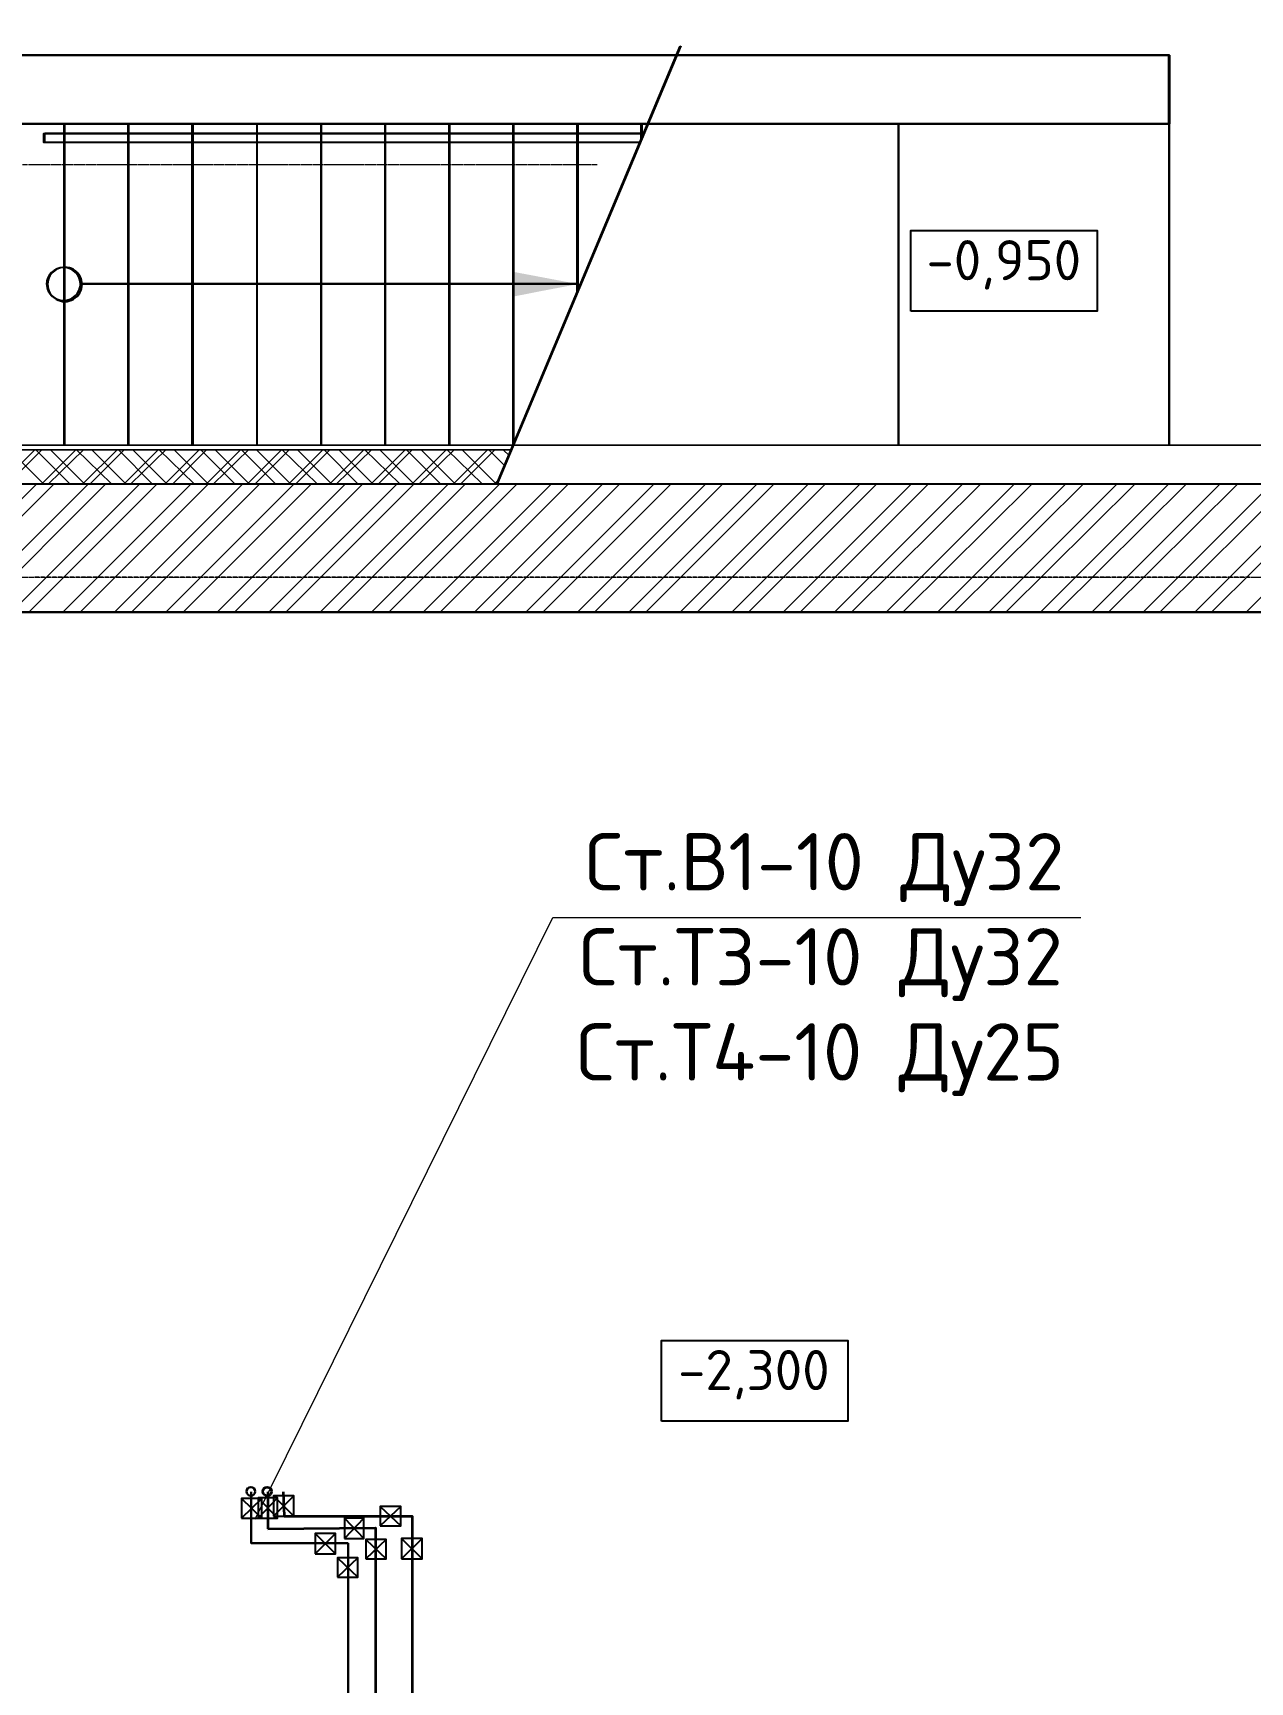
# Model space of a CAD drawing. Header units: millimetres. Extents: x -10178924 to 11692288, y -947381 to 58396.
# Drawn here: x 764595 to 769906, y -817862 to -810666 of the extents above; entities that cross this region are included whole.
import ezdxf

# ---------------------------------------------------------------- set-up
doc = ezdxf.new("R2010")
doc.units = ezdxf.units.MM
doc.linetypes.add('осевая', pattern=[50.8, 31.75, -6.35, 6.35, -6.35])
for name, color, linetype, lineweight in [('PDF _0', 7, 'Continuous', 9), ('PDF _Текст', 7, 'Continuous', 5), ('Отделка СТЕН', 6, 'Continuous', 13), ('Размеры осевые', 153, 'Continuous', 9), ('Стены внутренние', 7, 'Continuous', 18), ('Стены.1', 7, 'Continuous', 25), ('ШТРИХОВКА', 252, 'Continuous', 15)]:
    doc.layers.add(name, color=color, linetype=linetype, lineweight=lineweight)
for name, color, linetype in [('PDF _PDF _0', 7, 'Continuous'), ('PDF _ВК_В1', 5, 'Continuous'), ('PDF _ВК_Т3', 1, 'Continuous'), ('PDF _ВК_Т4', 6, 'Continuous'), ('PDF _Лестницы _ крыльца.1', 7, 'Continuous'), ('PDF _Отделка СТЕН', 6, 'Continuous'), ('PDF _Стены.1', 7, 'Continuous'), ('Лестницы _ крыльца.1', 7, 'Continuous')]:
    doc.layers.add(name, color=color, linetype=linetype)
for name, color, linetype, true_color in [('PDF _Отметки', 7, 'Continuous', 0x7f9fff), ('PDF _Размеры осевые', 7, 'Continuous', 0x5d6970), ('PDF _штриховка', 7, 'Continuous', 0x95834a)]:
    doc.layers.add(name, color=color, linetype=linetype, true_color=true_color)
doc.layers.add('PDF _Стены внутренние', color=7, linetype='Continuous', lineweight=9, true_color=0x7f7f7f)
doc.styles.add('PDF ISOCPEUR', font='isocpeur.ttf')

# ---------------------------------------------------------------- blocks, each defined once
blk = doc.blocks.new('A$C5282721b')
at = {"layer": 'Отделка СТЕН', "true_color": 0x000000, "transparency": 33554687}
h = blk.add_hatch(dxfattribs=at)
h.set_pattern_fill('ANSI37', color=18, scale=40)
h.set_pattern_definition([(45, (-79686.8, 25228.16), (-89.80256, 89.80256), []), (135, (-79686.8, 25228.16), (-89.80256, -89.80256), [])])
h.paths.add_polyline_path([(44326.74, -31692.839), (41201.511, -31692.839), (41035.118, -31692.839), (41035.118, -31842.839), (41356.355, -31842.839), (44263.903, -31842.839)])
h.paths.add_polyline_path([(41201.511, -29876.036), (40517.282, -29876.036), (40517.282, -30026.036), (41035.118, -30026.036), (41035.118, -30586.036), (41201.511, -30586.036)])
at = {"layer": 'ШТРИХОВКА', "ltscale": 100, "true_color": 0x000000, "transparency": 33554687}
h = blk.add_hatch(dxfattribs=at)
h.set_pattern_fill('ANSI31', color=18, scale=50)
h.set_pattern_definition([(45, (-79853.19, 25128.16), (-112.2532, 112.2532), [])])
h.paths.add_polyline_path([(5440.998, -31868.119), (-7386.275, -31868.119), (-7386.275, -48296.478), (61378.75, -48296.478), (61378.75, -31842.839), (41035.118, -31842.839), (41035.118, -31656.036), (40796.248, -31656.036), (40796.248, -31842.839), (40629.962, -31842.839), (40629.962, -31942.839), (40605.14, -34348.621), (40629.93, -32405.355), (39128.581, -32429.908), (40629.962, -32402.839), (40629.675, -32155.326), (39132.149, -32179.816), (39135.64, -31968.17), (38886.085, -31968.17), (38879.867, -32433.975), (40623.548, -32405.459), (40553.111, -38427.181), (40243.01, -38425.516), (40241.748, -38827.97), (43340.219, -38835.027), (43340.219, -38442.147), (40953.116, -38429.329), (41029.994, -32402.839), (54378.974, -32402.839), (54378.974, -35923.465), (54778.974, -35923.465), (54778.974, -32402.839), (60818.75, -32402.839), (60818.75, -41309.464), (60472.291, -41309.464), (60472.291, -41709.464), (60818.75, -41709.464), (60818.75, -47736.478), (44025.201, -47736.478), (44013.125, -46167.929), (43613.137, -46171.008), (43625.189, -47736.478), (27189.462, -47736.478), (27189.462, -44565.139), (26789.462, -44565.139), (26789.462, -47736.478), (10401.743, -47736.478), (10394.408, -46134.647), (9994.404, -46134.678), (10001.739, -47736.478), (-6826.275, -47736.478), (-6826.275, -41729.869), (-6530.734, -41731.097), (-6529.072, -41331.1), (-6826.275, -41329.865), (-6826.275, -32428.119), (-762.705, -32428.119), (-770.891, -36004.088), (-370.903, -36005.35), (-362.703, -32428.119), (5640.998, -32428.119), (5640.998, -31868.119)])
h.paths.add_polyline_path([(3584.804, -41373.023), (3584.804, -41773.13), (9973.974, -41799.679), (9987.536, -44634.678), (10387.54, -44634.678), (10372.735, -41401.332)], flags=17)
h.paths.add_polyline_path([(2513.142, -41768.578), (2514.803, -41368.779), (-383.184, -41356.638), (-371.114, -37407.013), (-774.123, -37406.088), (-783.181, -41354.976), (-5508.242, -41335.314), (-5509.901, -41734.604)], flags=17)
at = {"color": 18, "true_color": 0x000000, "transparency": 33554687}
for points in [[(42287.48, -30312.839), (44904.836, -30312.839)], [(42287.48, -30352.839), (42287.48, -30312.839)], [(42287.48, -30352.839), (44888.079, -30352.839)]]:
    blk.add_lwpolyline(points, dxfattribs=at)
at = {"layer": 'PDF _0', "color": 18, "lineweight": 25, "true_color": 0x000000, "transparency": 33554687}
blk.add_line((44615.118, -30971.749), (42450.262, -30972.803), dxfattribs=at)
for centre, radius, start, end in [((42375.118, -30973.368), 75.146, 359.5965124, 179.5965181), ((42375.118, -30972.839), 75.144, 179.9999971, 0.0000029)]:
    blk.add_arc(centre, radius, start, end, dxfattribs=at)
at = {"layer": 'Лестницы _ крыльца.1', "color": 18, "linetype": 'Continuous', "true_color": 0x000000, "transparency": 33554687}
blk.add_line((44263.903, -31842.839), (45064.021, -29932.839), dxfattribs=at)
at = {"layer": 'Лестницы _ крыльца.1', "color": 18, "lineweight": 30, "true_color": 0x000000, "transparency": 33554687}
for p, q in [((41085.118, -29972.839), (47195.118, -29972.839)), ((47195.118, -29972.839), (47195.118, -30272.839)), ((47195.118, -30272.839), (41085.118, -30272.839))]:
    blk.add_line(p, q, dxfattribs=at)
at = {"layer": 'Лестницы _ крыльца.1', "color": 18, "true_color": 0x000000, "transparency": 33554687}
for p, q in [((42375.118, -31672.839), (42375.118, -30272.839)), ((42655.118, -31672.839), (42655.118, -30272.839)), ((42935.118, -31672.839), (42935.118, -30272.839)), ((43215.118, -31672.839), (43215.118, -30272.839)), ((43495.118, -31672.839), (43495.118, -30272.839)), ((43775.118, -31672.839), (43775.118, -30272.839)), ((44055.118, -31672.839), (44055.118, -30272.839)), ((44335.118, -31672.839), (44335.118, -30272.839)), ((44615.118, -31004.438), (44615.118, -30272.839)), ((44895.118, -30336.036), (44895.118, -30272.839)), ((46015.118, -31672.839), (46015.118, -30272.839)), ((47195.118, -31672.839), (47195.118, -30272.839))]:
    blk.add_line(p, q, dxfattribs=at)
at = {"layer": 'Отделка СТЕН', "color": 18, "true_color": 0x000000, "transparency": 33554687}
for points in [[(41035.118, -31672.839), (44343.736, -31672.839)], [(41035.118, -31692.839), (44326.74, -31692.839)]]:
    blk.add_lwpolyline(points, dxfattribs=at)
at = {"layer": 'Размеры осевые', "color": 251, "linetype": 'осевая', "ltscale": 0.5, "transparency": 33554687}
for p, q in [((-9750, -30450), (44700, -30450)), ((-9750, -32250), (62308.109, -32250)), ((-9718.727, -32250), (61848.609, -32250)), ((-9718.727, -32250), (61848.609, -32250))]:
    blk.add_line(p, q, dxfattribs=at)
at = {"layer": 'Стены внутренние', "color": 18, "true_color": 0x000000, "transparency": 33554687, "flags": 128}
blk.add_lwpolyline([(41035.118, -31672.839), (41035.118, -31672.839), (47824.23, -31672.839)], dxfattribs=at)
at = {"layer": 'Стены.1', "color": 18, "linetype": 'Continuous', "true_color": 0x000000, "transparency": 33554687, "flags": 128}
for points in [[(40629.962, -31842.839), (54568.725, -31842.839)], [(41029.994, -32402.839), (54378.974, -32402.839)]]:
    blk.add_lwpolyline(points, dxfattribs=at)
at = {"layer": 'Стены.1', "color": 18, "true_color": 0x000000, "transparency": 33554559}
blk.add_solid([(44335.118, -31024.667), (44615.118, -30971.749), (44335.118, -30918.83)], dxfattribs=at)

msp = doc.modelspace()

# ---------------------------------------------------------------- linework, layer by layer
at = {"layer": 'PDF _0', "lineweight": 25}
for points in [[(767244.9, -811143.7), (764641.5, -811143.7), (764641.5, -811105.6), (767261.8, -811105.6)], [(765644.7, -817049.2), (765733.6, -817138.1)], [(765733.6, -817049.2), (765644.7, -817138.1)], [(765505, -817061.9), (765593.9, -817146.6)], [(765593.9, -817061.9), (765505, -817146.6)], [(765577, -817057.7), (765661.6, -817146.6)], [(765661.6, -817057.7), (765577, -817146.6)], [(766110.4, -817095.8), (766199.3, -817180.4)], [(766199.3, -817095.8), (766110.4, -817180.4)], [(765953.7, -817146.6), (766038.4, -817235.5)], [(766038.4, -817146.6), (765953.7, -817235.5)], [(765826.7, -817214.3), (765915.6, -817303.2)], [(765915.6, -817214.3), (765826.7, -817303.2)], [(766046.9, -817239.7), (766135.8, -817324.4)], [(766135.8, -817239.7), (766046.9, -817324.4)], [(766203.5, -817235.5), (766292.4, -817324.4)], [(766292.4, -817235.5), (766203.5, -817324.4)], [(765924.1, -817320.1), (766013, -817404.8)], [(766013, -817320.1), (765924.1, -817404.8)]]:
    msp.add_lwpolyline(points, dxfattribs=at)
for points in [[(765644.7, -817138.1), (765733.6, -817138.1), (765733.6, -817049.2), (765644.7, -817049.2)], [(765505, -817146.6), (765593.9, -817146.6), (765593.9, -817061.9), (765505, -817061.9)], [(765577, -817146.6), (765661.6, -817146.6), (765661.6, -817057.7), (765577, -817057.7)], [(766110.4, -817180.4), (766199.3, -817180.4), (766199.3, -817095.8), (766110.4, -817095.8)], [(765953.7, -817235.5), (766038.4, -817235.5), (766038.4, -817146.6), (765953.7, -817146.6)], [(765826.7, -817303.2), (765915.6, -817303.2), (765915.6, -817214.3), (765826.7, -817214.3)], [(766046.9, -817324.4), (766135.8, -817324.4), (766135.8, -817239.7), (766046.9, -817239.7)], [(766203.5, -817324.4), (766292.4, -817324.4), (766292.4, -817235.5), (766203.5, -817235.5)], [(765924.1, -817404.8), (766013, -817404.8), (766013, -817320.1), (765924.1, -817320.1)]]:
    msp.add_lwpolyline(points, close=True, dxfattribs=at)
at = {"layer": 'PDF _PDF _0', "lineweight": 25}
msp.add_lwpolyline([(766969.7, -811761.7), (764806.6, -811761.7)], dxfattribs=at)
for centre, start, end in [((764728.2, -811763.9), 359.60051, 179.59808), ((764728.2, -811759.6), 179.99993, 0.00007)]:
    msp.add_arc(centre, 74.1, start, end, dxfattribs=at)
at = {"layer": 'PDF _ВК_В1', "lineweight": 30}
for points in [[(765547.3, -817032.3), (765547.3, -817256.6), (765970.6, -817256.6)], [(765970.7, -817256.6), (765970.7, -820761.7)]]:
    msp.add_lwpolyline(points, dxfattribs=at)
msp.add_circle((765545.2, -817030.2), 19.1, dxfattribs=at)
at = {"layer": 'PDF _ВК_Т3', "lineweight": 35}
for points in [[(765619.3, -817032.3), (765619.3, -817193.1)], [(765619.3, -817193.1), (766089.2, -817188.9), (766089.2, -820448.5)]]:
    msp.add_lwpolyline(points, dxfattribs=at)
msp.add_circle((765617.2, -817030.2), 19.1, dxfattribs=at)
at = {"layer": 'PDF _ВК_Т4', "lineweight": 35}
for points in [[(765687, -817032.3), (765691.3, -817138.1)], [(765691.3, -817138.1), (766250.1, -817138.1), (766250.1, -820694)]]:
    msp.add_lwpolyline(points, dxfattribs=at)
at = {"layer": 'PDF _Лестницы _ крыльца.1', "lineweight": 30}
msp.add_lwpolyline([(763439.1, -810762.7), (769551.8, -810762.7), (769551.8, -811063.2), (763439.1, -811063.2)], dxfattribs=at)
at = {"layer": 'PDF _Лестницы _ крыльца.1', "lineweight": 25}
for points in [[(766618.4, -812633.8), (767418.4, -810724.6)], [(764730.3, -812464.5), (764730.3, -811063.3)], [(765009.7, -812464.5), (765009.7, -811063.3)], [(765289.1, -812464.5), (765289.1, -811063.3)], [(765572.7, -812464.5), (765572.7, -811063.3)], [(765852.1, -812464.5), (765852.1, -811063.3)], [(766131.5, -812464.5), (766131.5, -811063.3)], [(766410.9, -812464.5), (766410.9, -811063.3)], [(766690.3, -812464.5), (766690.3, -811063.3)], [(766969.7, -811795.6), (766969.7, -811063.3)], [(767249.1, -811126.7), (767249.1, -811063.2)], [(768371, -812464.5), (768371, -811063.3)], [(769552.1, -812464.5), (769552.1, -811063.3)]]:
    msp.add_lwpolyline(points, dxfattribs=at)
at = {"layer": 'PDF _Отделка СТЕН', "lineweight": 13}
for points in [[(763392.5, -812464.5), (766698.7, -812464.5)], [(763392.5, -812485.6), (766681.7, -812485.6)], [(764484.7, -812633.8), (764632.9, -812485.6)], [(764755.7, -812633.8), (764607.5, -812485.6)], [(764662.6, -812633.8), (764814.9, -812485.6)], [(764937.7, -812633.8), (764785.3, -812485.6)], [(764844.6, -812633.8), (764992.7, -812485.6)], [(765115.5, -812633.8), (764967.4, -812485.6)], [(765022.4, -812633.8), (765174.8, -812485.6)], [(765297.6, -812633.8), (765145.2, -812485.6)], [(765204.4, -812633.8), (765352.6, -812485.6)], [(765475.4, -812633.8), (765327.2, -812485.6)], [(765382.2, -812633.8), (765534.6, -812485.6)], [(765653.2, -812633.8), (765505, -812485.6)], [(765564.3, -812633.8), (765712.4, -812485.6)], [(765835.2, -812633.8), (765682.8, -812485.6)], [(765742.1, -812633.8), (765890.2, -812485.6)], [(766013, -812633.8), (765864.8, -812485.6)], [(765919.9, -812633.8), (766072.3, -812485.6)], [(766195, -812633.8), (766042.6, -812485.6)], [(766101.9, -812633.8), (766250.1, -812485.6)], [(766372.8, -812633.8), (766224.7, -812485.6)], [(766279.7, -812633.8), (766432.1, -812485.6)], [(766554.9, -812633.8), (766402.5, -812485.6)], [(766461.7, -812633.8), (766609.9, -812485.6)], [(766652.2, -812553.4), (766584.5, -812485.6)]]:
    msp.add_lwpolyline(points, dxfattribs=at)
at = {"layer": 'PDF _Отметки', "lineweight": 25}
for points in [[(768426, -811880.3), (768426, -811528.9), (769238.8, -811528.9), (769238.8, -811880.3)], [(767338, -816723.2), (767338, -816371.9), (768150.8, -816371.9), (768150.8, -816723.2)]]:
    msp.add_lwpolyline(points, close=True, dxfattribs=at)
at = {"layer": 'PDF _Размеры осевые', "lineweight": 9}
for points in [[(764594.8, -811241), (764599.1, -811241), (764616, -811241)], [(764620.2, -811241), (764624.5, -811241), (764641.4, -811241)], [(764645.6, -811241), (764649.9, -811241), (764666.8, -811241)], [(764671, -811241), (764675.2, -811241), (764692.2, -811241)], [(764696.4, -811241), (764700.6, -811241), (764717.6, -811241)], [(764721.8, -811241), (764726.1, -811241), (764743, -811241)], [(764747.2, -811241), (764751.5, -811241), (764768.4, -811241)], [(764772.6, -811241), (764776.9, -811241), (764793.8, -811241)], [(764798, -811241), (764802.3, -811241), (764819.2, -811241)], [(764823.4, -811241), (764827.7, -811241), (764844.6, -811241)], [(764848.8, -811241), (764853.1, -811241), (764870, -811241)], [(764874.2, -811241), (764878.5, -811241), (764895.4, -811241)], [(764899.6, -811241), (764903.9, -811241), (764920.8, -811241)], [(764925, -811241), (764929.3, -811241), (764946.2, -811241)], [(764950.4, -811241), (764954.7, -811241), (764971.6, -811241)], [(764975.8, -811241), (764980.1, -811241), (764997, -811241)], [(765001.2, -811241), (765005.5, -811241), (765022.4, -811241)], [(765026.6, -811241), (765030.9, -811241), (765047.8, -811241)], [(765052, -811241), (765056.3, -811241), (765073.2, -811241)], [(765077.4, -811241), (765081.7, -811241), (765098.6, -811241)], [(765102.8, -811241), (765107.1, -811241), (765124, -811241)], [(765128.2, -811241), (765132.5, -811241), (765149.4, -811241)], [(765153.6, -811241), (765157.9, -811241), (765174.8, -811241)], [(765179, -811241), (765183.3, -811241), (765200.2, -811241)], [(765204.4, -811241), (765208.7, -811241), (765225.6, -811241)], [(765229.8, -811241), (765234.1, -811241), (765251, -811241)], [(765255.2, -811241), (765259.5, -811241), (765276.4, -811241)], [(765280.6, -811241), (765284.9, -811241), (765301.8, -811241)], [(765306, -811241), (765310.3, -811241), (765327.2, -811241)], [(765331.4, -811241), (765335.7, -811241), (765352.6, -811241)], [(765356.8, -811241), (765361.1, -811241), (765378, -811241)], [(765382.2, -811241), (765386.5, -811241), (765403.4, -811241)], [(765407.6, -811241), (765411.9, -811241), (765428.8, -811241)], [(765433, -811241), (765437.3, -811241), (765454.2, -811241)], [(765458.4, -811241), (765462.7, -811241), (765479.6, -811241)], [(765483.8, -811241), (765488.1, -811241), (765505, -811241)], [(765509.2, -811241), (765513.5, -811241), (765530.4, -811241)], [(765534.6, -811241), (765538.9, -811241), (765555.8, -811241)], [(765560, -811241), (765564.3, -811241), (765581.2, -811241)], [(765585.4, -811241), (765589.7, -811241), (765606.6, -811241)], [(765610.8, -811241), (765615.1, -811241), (765632, -811241)], [(765636.2, -811241), (765640.5, -811241), (765657.4, -811241)], [(765661.6, -811241), (765665.9, -811241), (765682.8, -811241)], [(765687, -811241), (765691.3, -811241), (765708.2, -811241)], [(765712.4, -811241), (765716.7, -811241), (765733.6, -811241)], [(765737.8, -811241), (765742.1, -811241), (765759, -811241)], [(765763.2, -811241), (765767.5, -811241), (765784.4, -811241)], [(765788.6, -811241), (765792.9, -811241), (765809.8, -811241)], [(765814, -811241), (765818.3, -811241), (765835.2, -811241)], [(765839.4, -811241), (765843.7, -811241), (765860.6, -811241)], [(765864.8, -811241), (765869.1, -811241), (765886, -811241)], [(765890.2, -811241), (765894.5, -811241), (765911.4, -811241)], [(765915.6, -811241), (765919.9, -811241), (765936.8, -811241)], [(765941, -811241), (765945.3, -811241), (765962.2, -811241)], [(765966.4, -811241), (765970.7, -811241), (765987.6, -811241)], [(765991.8, -811241), (765996.1, -811241), (766013, -811241)], [(766017.2, -811241), (766021.5, -811241), (766038.4, -811241)], [(766042.6, -811241), (766046.9, -811241), (766063.8, -811241)], [(766068, -811241), (766072.3, -811241), (766089.2, -811241)], [(766093.4, -811241), (766097.7, -811241), (766114.6, -811241)], [(766118.8, -811241), (766123.1, -811241), (766140, -811241)], [(766144.2, -811241), (766148.5, -811241), (766165.4, -811241)], [(766169.6, -811241), (766173.9, -811241), (766190.8, -811241)], [(766195, -811241), (766199.3, -811241), (766216.2, -811241)], [(766220.4, -811241), (766224.7, -811241), (766241.6, -811241)], [(766245.8, -811241), (766250.1, -811241), (766267, -811241)], [(766271.2, -811241), (766275.5, -811241), (766292.4, -811241)], [(766296.6, -811241), (766300.9, -811241), (766317.8, -811241)], [(766322, -811241), (766326.3, -811241), (766343.2, -811241)], [(766347.4, -811241), (766351.7, -811241), (766368.6, -811241)], [(766372.8, -811241), (766377.1, -811241), (766394, -811241)], [(766398.2, -811241), (766402.5, -811241), (766419.4, -811241)], [(766423.6, -811241), (766427.9, -811241), (766444.8, -811241)], [(766449, -811241), (766453.3, -811241), (766470.2, -811241)], [(766474.4, -811241), (766478.7, -811241), (766495.6, -811241)], [(766499.8, -811241), (766504.1, -811241), (766521, -811241)], [(766525.2, -811241), (766529.5, -811241), (766546.4, -811241)], [(766550.6, -811241), (766554.9, -811241), (766571.8, -811241)], [(766576, -811241), (766580.3, -811241), (766597.2, -811241)], [(766601.4, -811241), (766605.7, -811241), (766622.6, -811241)], [(766626.8, -811241), (766631.1, -811241), (766648, -811241)], [(766652.2, -811241), (766656.5, -811241), (766673.4, -811241)], [(766677.6, -811241), (766681.9, -811241), (766698.8, -811241)], [(766703, -811241), (766707.3, -811241), (766724.2, -811241)], [(766728.4, -811241), (766732.7, -811241), (766749.6, -811241)], [(766753.8, -811241), (766758.1, -811241), (766775, -811241)], [(766779.2, -811241), (766783.5, -811241), (766800.4, -811241)], [(766804.6, -811241), (766808.9, -811241), (766825.8, -811241)], [(766830, -811241), (766834.3, -811241), (766851.2, -811241)], [(766855.4, -811241), (766859.7, -811241), (766876.6, -811241)], [(766880.8, -811241), (766885.1, -811241), (766902, -811241)], [(766906.2, -811241), (766910.5, -811241), (766927.4, -811241)], [(766931.6, -811241), (766935.9, -811241), (766952.8, -811241)], [(766957, -811241), (766961.3, -811241), (766978.2, -811241)], [(766982.4, -811241), (766986.7, -811241), (767003.6, -811241)], [(767007.8, -811241), (767012.1, -811241), (767029, -811241)], [(767033.2, -811241), (767037.5, -811241), (767054.4, -811241)], [(764599, -813040.2), (764599, -813040.2)], [(764603.3, -813040.2), (764620.2, -813040.2)], [(764624.5, -813040.2), (764624.5, -813040.2)], [(764628.7, -813040.2), (764645.6, -813040.2)], [(764649.9, -813040.2), (764649.9, -813040.2)], [(764654.1, -813040.2), (764671, -813040.2)], [(764675.2, -813040.2), (764675.2, -813040.2)], [(764679.5, -813040.2), (764696.4, -813040.2)], [(764700.7, -813040.2), (764700.7, -813040.2)], [(764704.9, -813040.2), (764721.8, -813040.2)], [(764726.1, -813040.2), (764726.1, -813040.2)], [(764730.3, -813040.2), (764747.2, -813040.2)], [(764751.5, -813040.2), (764751.5, -813040.2)], [(764755.7, -813040.2), (764772.6, -813040.2)], [(764776.9, -813040.2), (764776.9, -813040.2)], [(764781.1, -813040.2), (764798, -813040.2)], [(764802.2, -813040.2), (764802.2, -813040.2)], [(764806.5, -813040.2), (764823.4, -813040.2)], [(764827.7, -813040.2), (764827.7, -813040.2)], [(764831.9, -813040.2), (764848.8, -813040.2)], [(764853.1, -813040.2), (764853.1, -813040.2)], [(764857.3, -813040.2), (764874.2, -813040.2)], [(764878.5, -813040.2), (764878.5, -813040.2)], [(764882.7, -813040.2), (764899.6, -813040.2)], [(764903.9, -813040.2), (764903.9, -813040.2)], [(764908.1, -813040.2), (764925, -813040.2)], [(764929.3, -813040.2), (764929.3, -813040.2)], [(764933.5, -813040.2), (764950.4, -813040.2)], [(764954.7, -813040.2), (764954.7, -813040.2)], [(764958.9, -813040.2), (764975.8, -813040.2)], [(764980.1, -813040.2), (764980.1, -813040.2)], [(764984.3, -813040.2), (765001.2, -813040.2)], [(765005.5, -813040.2), (765005.5, -813040.2)], [(765009.7, -813040.2), (765026.6, -813040.2)], [(765030.9, -813040.2), (765030.9, -813040.2)], [(765035.1, -813040.2), (765052, -813040.2)], [(765056.3, -813040.2), (765056.3, -813040.2)], [(765060.5, -813040.2), (765077.4, -813040.2)], [(765081.7, -813040.2), (765081.7, -813040.2)], [(765085.9, -813040.2), (765102.8, -813040.2)], [(765107.1, -813040.2), (765107.1, -813040.2)], [(765111.3, -813040.2), (765128.2, -813040.2)], [(765132.5, -813040.2), (765132.5, -813040.2)], [(765136.7, -813040.2), (765153.6, -813040.2)], [(765157.9, -813040.2), (765157.9, -813040.2)], [(765162.1, -813040.2), (765179, -813040.2)], [(765183.3, -813040.2), (765183.3, -813040.2)], [(765187.5, -813040.2), (765204.4, -813040.2)], [(765208.7, -813040.2), (765208.7, -813040.2)], [(765212.9, -813040.2), (765229.8, -813040.2)], [(765234.1, -813040.2), (765234.1, -813040.2)], [(765238.3, -813040.2), (765255.2, -813040.2)], [(765259.5, -813040.2), (765259.5, -813040.2)], [(765263.7, -813040.2), (765280.6, -813040.2)], [(765284.9, -813040.2), (765284.9, -813040.2)], [(765289.1, -813040.2), (765306, -813040.2)], [(765310.3, -813040.2), (765310.3, -813040.2)], [(765314.5, -813040.2), (765331.4, -813040.2)], [(765335.7, -813040.2), (765335.7, -813040.2)], [(765339.9, -813040.2), (765356.8, -813040.2)], [(765361.1, -813040.2), (765361.1, -813040.2)], [(765365.3, -813040.2), (765382.2, -813040.2)], [(765386.5, -813040.2), (765386.5, -813040.2)], [(765390.7, -813040.2), (765407.6, -813040.2)], [(765411.9, -813040.2), (765411.9, -813040.2)], [(765416.1, -813040.2), (765433, -813040.2)], [(765437.3, -813040.2), (765437.3, -813040.2)], [(765441.5, -813040.2), (765458.4, -813040.2)], [(765462.7, -813040.2), (765462.7, -813040.2)], [(765466.9, -813040.2), (765483.8, -813040.2)], [(765488.1, -813040.2), (765488.1, -813040.2)], [(765492.3, -813040.2), (765509.2, -813040.2)], [(765513.5, -813040.2), (765513.5, -813040.2)], [(765517.7, -813040.2), (765534.6, -813040.2)], [(765538.9, -813040.2), (765538.9, -813040.2)], [(765543.1, -813040.2), (765560, -813040.2)], [(765564.3, -813040.2), (765564.3, -813040.2)], [(765568.5, -813040.2), (765585.4, -813040.2)], [(765589.7, -813040.2), (765589.7, -813040.2)], [(765593.9, -813040.2), (765610.8, -813040.2)], [(765615.1, -813040.2), (765615.1, -813040.2)], [(765619.3, -813040.2), (765636.2, -813040.2)], [(765640.5, -813040.2), (765640.5, -813040.2)], [(765644.7, -813040.2), (765661.6, -813040.2)], [(765665.9, -813040.2), (765665.9, -813040.2)], [(765670.1, -813040.2), (765687, -813040.2)], [(765691.3, -813040.2), (765691.3, -813040.2)], [(765695.5, -813040.2), (765712.4, -813040.2)], [(765716.7, -813040.2), (765716.7, -813040.2)], [(765720.9, -813040.2), (765737.8, -813040.2)], [(765742.1, -813040.2), (765742.1, -813040.2)], [(765746.3, -813040.2), (765763.2, -813040.2)], [(765767.5, -813040.2), (765767.5, -813040.2)], [(765771.7, -813040.2), (765788.6, -813040.2)], [(765792.9, -813040.2), (765792.9, -813040.2)], [(765797.1, -813040.2), (765814, -813040.2)], [(765818.3, -813040.2), (765818.3, -813040.2)], [(765822.5, -813040.2), (765839.4, -813040.2)], [(765843.7, -813040.2), (765843.7, -813040.2)], [(765847.9, -813040.2), (765864.8, -813040.2)], [(765869.1, -813040.2), (765869.1, -813040.2)], [(765873.3, -813040.2), (765890.2, -813040.2)], [(765894.5, -813040.2), (765894.5, -813040.2)], [(765898.7, -813040.2), (765915.6, -813040.2)], [(765919.9, -813040.2), (765919.9, -813040.2)], [(765924.1, -813040.2), (765941, -813040.2)], [(765945.3, -813040.2), (765945.3, -813040.2)], [(765949.5, -813040.2), (765966.4, -813040.2)], [(765970.7, -813040.2), (765970.7, -813040.2)], [(765974.9, -813040.2), (765991.8, -813040.2)], [(765996.1, -813040.2), (765996.1, -813040.2)], [(766000.3, -813040.2), (766017.2, -813040.2)], [(766021.5, -813040.2), (766021.5, -813040.2)], [(766025.7, -813040.2), (766042.6, -813040.2)], [(766046.9, -813040.2), (766046.9, -813040.2)], [(766051.1, -813040.2), (766068, -813040.2)], [(766072.3, -813040.2), (766072.3, -813040.2)], [(766076.5, -813040.2), (766093.4, -813040.2)], [(766097.7, -813040.2), (766097.7, -813040.2)], [(766101.9, -813040.2), (766118.8, -813040.2)], [(766123.1, -813040.2), (766123.1, -813040.2)], [(766127.3, -813040.2), (766144.2, -813040.2)], [(766148.5, -813040.2), (766148.5, -813040.2)], [(766152.7, -813040.2), (766169.6, -813040.2)], [(766173.9, -813040.2), (766173.9, -813040.2)], [(766178.1, -813040.2), (766195, -813040.2)], [(766199.3, -813040.2), (766199.3, -813040.2)], [(766203.5, -813040.2), (766220.4, -813040.2)], [(766224.7, -813040.2), (766224.7, -813040.2)], [(766228.9, -813040.2), (766245.8, -813040.2)], [(766250.1, -813040.2), (766250.1, -813040.2)], [(766254.3, -813040.2), (766271.2, -813040.2)], [(766275.5, -813040.2), (766275.5, -813040.2)], [(766279.7, -813040.2), (766296.6, -813040.2)], [(766300.9, -813040.2), (766300.9, -813040.2)], [(766305.1, -813040.2), (766322, -813040.2)], [(766326.3, -813040.2), (766326.3, -813040.2)], [(766330.5, -813040.2), (766347.4, -813040.2)], [(766351.7, -813040.2), (766351.7, -813040.2)], [(766355.9, -813040.2), (766372.8, -813040.2)], [(766377.1, -813040.2), (766377.1, -813040.2)], [(766381.3, -813040.2), (766398.2, -813040.2)], [(766402.5, -813040.2), (766402.5, -813040.2)], [(766406.7, -813040.2), (766423.6, -813040.2)], [(766427.9, -813040.2), (766427.9, -813040.2)], [(766432.1, -813040.2), (766449, -813040.2)], [(766453.3, -813040.2), (766453.3, -813040.2)], [(766457.5, -813040.2), (766474.4, -813040.2)], [(766478.7, -813040.2), (766478.7, -813040.2)], [(766482.9, -813040.2), (766499.8, -813040.2)], [(766504.1, -813040.2), (766504.1, -813040.2)], [(766508.3, -813040.2), (766525.2, -813040.2)], [(766529.5, -813040.2), (766529.5, -813040.2)], [(766533.7, -813040.2), (766550.6, -813040.2)], [(766554.9, -813040.2), (766554.9, -813040.2)], [(766559.1, -813040.2), (766576, -813040.2)], [(766580.3, -813040.2), (766580.3, -813040.2)], [(766584.5, -813040.2), (766601.4, -813040.2)], [(766605.7, -813040.2), (766605.7, -813040.2)], [(766609.9, -813040.2), (766626.8, -813040.2)], [(766631.1, -813040.2), (766631.1, -813040.2)], [(766635.3, -813040.2), (766652.2, -813040.2)], [(766656.5, -813040.2), (766656.5, -813040.2)], [(766660.7, -813040.2), (766677.6, -813040.2)], [(766681.9, -813040.2), (766681.9, -813040.2)], [(766686.1, -813040.2), (766703, -813040.2)], [(766707.3, -813040.2), (766707.3, -813040.2)], [(766711.5, -813040.2), (766728.4, -813040.2)], [(766732.7, -813040.2), (766732.7, -813040.2)], [(766736.9, -813040.2), (766753.8, -813040.2)], [(766758.1, -813040.2), (766758.1, -813040.2)], [(766762.3, -813040.2), (766779.2, -813040.2)], [(766783.5, -813040.2), (766783.5, -813040.2)], [(766787.7, -813040.2), (766804.6, -813040.2)], [(766808.9, -813040.2), (766808.9, -813040.2)], [(766813.1, -813040.2), (766830, -813040.2)], [(766834.3, -813040.2), (766834.3, -813040.2)], [(766838.5, -813040.2), (766855.4, -813040.2)], [(766859.7, -813040.2), (766859.7, -813040.2)], [(766863.9, -813040.2), (766880.8, -813040.2)], [(766885.1, -813040.2), (766885.1, -813040.2)], [(766889.3, -813040.2), (766906.2, -813040.2)], [(766910.5, -813040.2), (766910.5, -813040.2)], [(766914.7, -813040.2), (766931.6, -813040.2)], [(766935.9, -813040.2), (766935.9, -813040.2)], [(766940.1, -813040.2), (766957, -813040.2)], [(766961.3, -813040.2), (766961.3, -813040.2)], [(766965.5, -813040.2), (766982.4, -813040.2)], [(766986.7, -813040.2), (766986.7, -813040.2)], [(766990.9, -813040.2), (767007.8, -813040.2)], [(767012.1, -813040.2), (767012.1, -813040.2)], [(767016.3, -813040.2), (767033.2, -813040.2)], [(767037.5, -813040.2), (767037.5, -813040.2)], [(767041.7, -813040.2), (767058.6, -813040.2)], [(767062.9, -813040.2), (767062.9, -813040.2)], [(767067.1, -813040.2), (767084, -813040.2)], [(767088.3, -813040.2), (767088.3, -813040.2)], [(767092.5, -813040.2), (767109.4, -813040.2)], [(767113.7, -813040.2), (767113.7, -813040.2)], [(767117.9, -813040.2), (767134.8, -813040.2)], [(767139.1, -813040.2), (767139.1, -813040.2)], [(767143.3, -813040.2), (767160.2, -813040.2)], [(767164.5, -813040.2), (767164.5, -813040.2)], [(767168.7, -813040.2), (767185.6, -813040.2)], [(767189.9, -813040.2), (767189.9, -813040.2)], [(767194.1, -813040.2), (767211, -813040.2)], [(767215.3, -813040.2), (767215.3, -813040.2)], [(767219.5, -813040.2), (767236.4, -813040.2)], [(767240.7, -813040.2), (767240.7, -813040.2)], [(767244.9, -813040.2), (767261.8, -813040.2)], [(767266.1, -813040.2), (767266.1, -813040.2)], [(767270.3, -813040.2), (767287.2, -813040.2)], [(767291.5, -813040.2), (767291.5, -813040.2)], [(767295.7, -813040.2), (767312.6, -813040.2)], [(767316.9, -813040.2), (767316.9, -813040.2)], [(767321.1, -813040.2), (767338, -813040.2)], [(767342.3, -813040.2), (767342.3, -813040.2)], [(767346.5, -813040.2), (767363.4, -813040.2)], [(767367.7, -813040.2), (767367.7, -813040.2)], [(767371.9, -813040.2), (767388.8, -813040.2)], [(767393.1, -813040.2), (767393.1, -813040.2)], [(767397.3, -813040.2), (767414.2, -813040.2)], [(767418.5, -813040.2), (767418.5, -813040.2)], [(767422.7, -813040.2), (767439.6, -813040.2)], [(767443.9, -813040.2), (767443.9, -813040.2)], [(767448.1, -813040.2), (767465, -813040.2)], [(767469.3, -813040.2), (767469.3, -813040.2)], [(767473.5, -813040.2), (767490.4, -813040.2)], [(767494.7, -813040.2), (767494.7, -813040.2)], [(767498.9, -813040.2), (767515.8, -813040.2)], [(767520.1, -813040.2), (767520.1, -813040.2)], [(767524.3, -813040.2), (767541.2, -813040.2)], [(767545.5, -813040.2), (767545.5, -813040.2)], [(767549.7, -813040.2), (767566.6, -813040.2)], [(767570.9, -813040.2), (767570.9, -813040.2)], [(767575.1, -813040.2), (767592, -813040.2)], [(767596.3, -813040.2), (767596.3, -813040.2)], [(767600.5, -813040.2), (767617.4, -813040.2)], [(767621.7, -813040.2), (767621.7, -813040.2)], [(767625.9, -813040.2), (767642.8, -813040.2)], [(767647.1, -813040.2), (767647.1, -813040.2)], [(767651.3, -813040.2), (767668.2, -813040.2)], [(767672.5, -813040.2), (767672.5, -813040.2)], [(767676.7, -813040.2), (767693.6, -813040.2)], [(767697.9, -813040.2), (767697.9, -813040.2)], [(767702.1, -813040.2), (767719, -813040.2)], [(767723.3, -813040.2), (767723.3, -813040.2)], [(767727.5, -813040.2), (767744.4, -813040.2)], [(767748.7, -813040.2), (767748.7, -813040.2)], [(767752.9, -813040.2), (767769.8, -813040.2)], [(767774.1, -813040.2), (767774.1, -813040.2)], [(767778.3, -813040.2), (767795.2, -813040.2)], [(767799.5, -813040.2), (767799.5, -813040.2)], [(767803.7, -813040.2), (767820.6, -813040.2)], [(767824.9, -813040.2), (767824.9, -813040.2)], [(767829.1, -813040.2), (767846, -813040.2)], [(767850.3, -813040.2), (767850.3, -813040.2)], [(767854.5, -813040.2), (767871.4, -813040.2)], [(767875.7, -813040.2), (767875.7, -813040.2)], [(767879.9, -813040.2), (767896.8, -813040.2)], [(767901.1, -813040.2), (767901.1, -813040.2)], [(767905.3, -813040.2), (767922.2, -813040.2)], [(767926.5, -813040.2), (767926.5, -813040.2)], [(767930.7, -813040.2), (767947.6, -813040.2)], [(767951.9, -813040.2), (767951.9, -813040.2)], [(767956.1, -813040.2), (767973, -813040.2)], [(767977.3, -813040.2), (767977.3, -813040.2)], [(767981.5, -813040.2), (767998.4, -813040.2)], [(768002.7, -813040.2), (768002.7, -813040.2)], [(768006.9, -813040.2), (768023.8, -813040.2)], [(768028.1, -813040.2), (768028.1, -813040.2)], [(768032.3, -813040.2), (768049.2, -813040.2)], [(768053.5, -813040.2), (768053.5, -813040.2)], [(768057.7, -813040.2), (768074.6, -813040.2)], [(768078.9, -813040.2), (768078.9, -813040.2)], [(768083.1, -813040.2), (768100, -813040.2)], [(768104.3, -813040.2), (768104.3, -813040.2)], [(768108.5, -813040.2), (768125.4, -813040.2)], [(768129.7, -813040.2), (768129.7, -813040.2)], [(768133.9, -813040.2), (768150.8, -813040.2)], [(768155.1, -813040.2), (768155.1, -813040.2)], [(768159.3, -813040.2), (768176.2, -813040.2)], [(768180.5, -813040.2), (768180.5, -813040.2)], [(768184.7, -813040.2), (768201.6, -813040.2)], [(768205.9, -813040.2), (768205.9, -813040.2)], [(768210.1, -813040.2), (768227, -813040.2)], [(768231.3, -813040.2), (768231.3, -813040.2)], [(768235.5, -813040.2), (768252.4, -813040.2)], [(768256.7, -813040.2), (768256.7, -813040.2)], [(768260.9, -813040.2), (768277.8, -813040.2)], [(768282.1, -813040.2), (768282.1, -813040.2)], [(768286.3, -813040.2), (768303.2, -813040.2)], [(768307.5, -813040.2), (768307.5, -813040.2)], [(768311.7, -813040.2), (768328.6, -813040.2)], [(768332.9, -813040.2), (768332.9, -813040.2)], [(768337.1, -813040.2), (768354, -813040.2)], [(768358.3, -813040.2), (768358.3, -813040.2)], [(768362.5, -813040.2), (768379.4, -813040.2)], [(768383.7, -813040.2), (768383.7, -813040.2)], [(768387.9, -813040.2), (768404.8, -813040.2)], [(768409.1, -813040.2), (768409.1, -813040.2)], [(768413.3, -813040.2), (768430.2, -813040.2)], [(768434.5, -813040.2), (768434.5, -813040.2)], [(768438.7, -813040.2), (768455.6, -813040.2)], [(768459.9, -813040.2), (768459.9, -813040.2)], [(768464.1, -813040.2), (768481, -813040.2)], [(768485.3, -813040.2), (768485.3, -813040.2)], [(768489.5, -813040.2), (768506.4, -813040.2)], [(768510.7, -813040.2), (768510.7, -813040.2)], [(768514.9, -813040.2), (768531.8, -813040.2)], [(768536.1, -813040.2), (768536.1, -813040.2)], [(768540.3, -813040.2), (768557.2, -813040.2)], [(768561.5, -813040.2), (768561.5, -813040.2)], [(768565.7, -813040.2), (768582.6, -813040.2)], [(768586.9, -813040.2), (768586.9, -813040.2)], [(768591.1, -813040.2), (768608, -813040.2)], [(768612.3, -813040.2), (768612.3, -813040.2)], [(768616.5, -813040.2), (768633.4, -813040.2)], [(768637.7, -813040.2), (768637.7, -813040.2)], [(768641.9, -813040.2), (768658.8, -813040.2)], [(768663.1, -813040.2), (768663.1, -813040.2)], [(768667.3, -813040.2), (768684.2, -813040.2)], [(768688.5, -813040.2), (768688.5, -813040.2)], [(768692.7, -813040.2), (768709.6, -813040.2)], [(768713.9, -813040.2), (768713.9, -813040.2)], [(768718.1, -813040.2), (768735, -813040.2)], [(768739.3, -813040.2), (768739.3, -813040.2)], [(768743.5, -813040.2), (768760.4, -813040.2)], [(768764.7, -813040.2), (768764.7, -813040.2)], [(768768.9, -813040.2), (768785.8, -813040.2)], [(768790.1, -813040.2), (768790.1, -813040.2)], [(768794.3, -813040.2), (768811.2, -813040.2)], [(768815.5, -813040.2), (768815.5, -813040.2)], [(768819.7, -813040.2), (768836.6, -813040.2)], [(768840.9, -813040.2), (768840.9, -813040.2)], [(768845.1, -813040.2), (768862, -813040.2)], [(768866.3, -813040.2), (768866.3, -813040.2)], [(768870.5, -813040.2), (768887.4, -813040.2)], [(768891.7, -813040.2), (768891.7, -813040.2)], [(768895.9, -813040.2), (768912.8, -813040.2)], [(768917.1, -813040.2), (768917.1, -813040.2)], [(768921.3, -813040.2), (768938.2, -813040.2)], [(768942.5, -813040.2), (768942.5, -813040.2)], [(768946.7, -813040.2), (768963.6, -813040.2)], [(768967.9, -813040.2), (768967.9, -813040.2)], [(768972.1, -813040.2), (768989, -813040.2)], [(768993.3, -813040.2), (768993.3, -813040.2)], [(768997.5, -813040.2), (769014.4, -813040.2)], [(769018.7, -813040.2), (769018.7, -813040.2)], [(769022.9, -813040.2), (769039.8, -813040.2)], [(769044.1, -813040.2), (769044.1, -813040.2)], [(769048.3, -813040.2), (769065.3, -813040.2)], [(769069.5, -813040.2), (769069.5, -813040.2)], [(769073.7, -813040.2), (769090.6, -813040.2)], [(769094.9, -813040.2), (769094.9, -813040.2)], [(769099.1, -813040.2), (769116, -813040.2)], [(769120.3, -813040.2), (769120.3, -813040.2)], [(769124.5, -813040.2), (769141.4, -813040.2)], [(769145.7, -813040.2), (769145.7, -813040.2)], [(769149.9, -813040.2), (769166.8, -813040.2)], [(769171.1, -813040.2), (769171.1, -813040.2)], [(769175.3, -813040.2), (769192.3, -813040.2)], [(769196.5, -813040.2), (769196.5, -813040.2)], [(769200.7, -813040.2), (769217.6, -813040.2)], [(769221.9, -813040.2), (769221.9, -813040.2)], [(769226.1, -813040.2), (769243, -813040.2)], [(769247.3, -813040.2), (769247.3, -813040.2)], [(769251.5, -813040.2), (769268.5, -813040.2)], [(769272.7, -813040.2), (769272.7, -813040.2)], [(769276.9, -813040.2), (769293.9, -813040.2)], [(769298.1, -813040.2), (769298.1, -813040.2)], [(769302.3, -813040.2), (769319.3, -813040.2)], [(769323.5, -813040.2), (769323.5, -813040.2)], [(769327.7, -813040.2), (769344.6, -813040.2)], [(769348.9, -813040.2), (769348.9, -813040.2)], [(769353.1, -813040.2), (769370, -813040.2)], [(769374.3, -813040.2), (769374.3, -813040.2)], [(769378.5, -813040.2), (769395.5, -813040.2)], [(769399.7, -813040.2), (769399.7, -813040.2)], [(769403.9, -813040.2), (769420.9, -813040.2)], [(769425.1, -813040.2), (769425.1, -813040.2)], [(769429.3, -813040.2), (769446.3, -813040.2)], [(769450.5, -813040.2), (769450.5, -813040.2)], [(769454.7, -813040.2), (769471.7, -813040.2)], [(769475.9, -813040.2), (769475.9, -813040.2)], [(769480.1, -813040.2), (769497.1, -813040.2)], [(769501.3, -813040.2), (769501.3, -813040.2)], [(769505.5, -813040.2), (769522.5, -813040.2)], [(769526.7, -813040.2), (769526.7, -813040.2)], [(769530.9, -813040.2), (769547.9, -813040.2)], [(769552.1, -813040.2), (769552.1, -813040.2)], [(769556.3, -813040.2), (769573.3, -813040.2)], [(769577.5, -813040.2), (769577.5, -813040.2)], [(769581.7, -813040.2), (769598.7, -813040.2)], [(769602.9, -813040.2), (769602.9, -813040.2)], [(769607.1, -813040.2), (769624.1, -813040.2)], [(769628.3, -813040.2), (769628.3, -813040.2)], [(769632.5, -813040.2), (769649.5, -813040.2)], [(769653.7, -813040.2), (769653.7, -813040.2)], [(769657.9, -813040.2), (769674.9, -813040.2)], [(769679.1, -813040.2), (769679.1, -813040.2)], [(769683.3, -813040.2), (769700.3, -813040.2)], [(769704.5, -813040.2), (769704.5, -813040.2)], [(769708.7, -813040.2), (769725.7, -813040.2)], [(769729.9, -813040.2), (769729.9, -813040.2)], [(769734.1, -813040.2), (769751.1, -813040.2)], [(769755.3, -813040.2), (769755.3, -813040.2)], [(769759.5, -813040.2), (769776.5, -813040.2)], [(769780.7, -813040.2), (769780.7, -813040.2)], [(769784.9, -813040.2), (769801.9, -813040.2)], [(769806.1, -813040.2), (769806.1, -813040.2)], [(769810.3, -813040.2), (769827.3, -813040.2)], [(769831.5, -813040.2), (769831.5, -813040.2)], [(769835.7, -813040.2), (769852.7, -813040.2)], [(769856.9, -813040.2), (769856.9, -813040.2)], [(769861.1, -813040.2), (769878.1, -813040.2)], [(769882.3, -813040.2), (769882.3, -813040.2)], [(769886.5, -813040.2), (769903.5, -813040.2)]]:
    msp.add_lwpolyline(points, dxfattribs=at)
at = {"layer": 'PDF _Стены внутренние', "color": 7, "lineweight": 9}
msp.add_lwpolyline([(763392.5, -812464.5), (770178.3, -812464.5)], dxfattribs=at)
at = {"layer": 'PDF _Стены.1', "lineweight": 25}
for points in [[(762986.1, -812633.8), (776921.8, -812633.8)], [(763384.1, -813192.6), (776735.6, -813192.6)]]:
    msp.add_lwpolyline(points, dxfattribs=at)
at = {"layer": 'PDF _Стены.1', "transparency": 33554559}
msp.add_solid([(766690.3, -811816.8), (766969.7, -811761.7), (766690.3, -811710.9)], dxfattribs=at)
at = {"layer": 'PDF _Текст'}
msp.add_lwpolyline([(765564.3, -817150.8), (766863.8, -814526.2), (766965.4, -814526.2), (769166.7, -814526.2)], dxfattribs=at)
at = {"layer": 'PDF _штриховка', "color": 251, "lineweight": 5, "true_color": 0x636466}
for points in [[(764129.1, -813192.6), (764687.9, -812633.8)], [(764353.5, -813192.6), (764912.3, -812633.8)], [(764577.9, -813192.6), (765136.7, -812633.8)], [(764802.2, -813192.6), (765361, -812633.8)], [(765026.6, -813192.6), (765585.4, -812633.8)], [(765251, -813192.6), (765809.8, -812633.8)], [(765475.4, -813192.6), (766034.1, -812633.8)], [(765699.7, -813192.6), (766258.5, -812633.8)], [(765924.1, -813192.6), (766482.9, -812633.8)], [(766148.5, -813192.6), (766707.2, -812633.8)], [(766372.8, -813192.6), (766931.6, -812633.8)], [(766597.2, -813192.6), (767156, -812633.8)], [(766821.6, -813192.6), (767380.3, -812633.8)], [(767045.9, -813192.6), (767604.7, -812633.8)], [(767270.3, -813192.6), (767829.1, -812633.8)], [(767494.7, -813192.6), (768053.5, -812633.8)], [(767719, -813192.6), (768277.8, -812633.8)], [(767943.4, -813192.6), (768502.2, -812633.8)], [(768167.8, -813192.6), (768730.8, -812633.8)], [(768392.1, -813192.6), (768955.2, -812633.8)], [(768616.5, -813192.6), (769179.5, -812633.8)], [(768840.9, -813192.6), (769403.9, -812633.8)], [(769065.3, -813192.6), (769628.3, -812633.8)], [(769289.6, -813192.6), (769852.6, -812633.8)], [(769514, -813192.6), (770077, -812633.8)], [(769738.4, -813192.6), (770301.4, -812633.8)]]:
    msp.add_lwpolyline(points, dxfattribs=at)

# ---------------------------------------------------------------- block references
msp.add_blockref('A$C5282721b', (722358.6, -780790.4))

# ---------------------------------------------------------------- texts
at = {"layer": 'PDF _Текст', "color": 161, "true_color": 0x7f9fff, "char_height": 175, "attachment_point": 4, "style": 'PDF ISOCPEUR'}
for s, insert in [('-0,950', (768493.7, -811678.2)), ('-2,300', (767410, -816521.2))]:
    msp.add_mtext(s, dxfattribs=dict(at, insert=insert))
at = {"layer": 'PDF _Текст', "char_height": 249.994, "attachment_point": 4, "style": 'PDF ISOCPEUR'}
for s, insert in [('Ст.В1-10 Ду32', (767003.6, -814316.7)), ('Ст.Т3-10 Ду32', (766978.2, -814731.5)), ('Ст.Т4-10 Ду25', (766965.5, -815146.4))]:
    msp.add_mtext(s, dxfattribs=dict(at, insert=insert))

doc.saveas('drawing.dxf')
